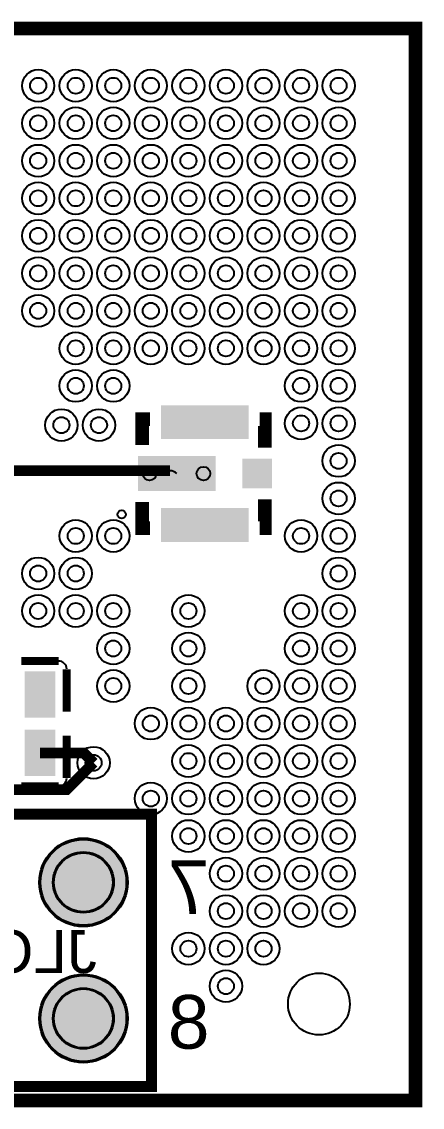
# Model space of a CAD drawing. Header units: millimetres. Extents: x -0.1 to 20.1, y -20.1 to 0.1.
# Drawn here: x 12.66 to 20.13, y -20.13 to 0.13 of the extents above; entities that cross this region are included whole.
import ezdxf

# ---------------------------------------------------------------- set-up
doc = ezdxf.new("R2010")
doc.units = ezdxf.units.MM
for name, color, linetype, true_color in [('BoardOutLine', 7, 'Continuous', 0xff00ff), ('BottomLayer', 7, 'Continuous', 0x0000ff), ('BottomSilkLayer', 7, 'Continuous', 0x66cc33), ('BottomSolderMaskLayer', 7, 'Continuous', 0xaa00ff), ('Document', 7, 'Continuous', 0xffffff), ('Hole', 7, 'Continuous', 0x222222), ('Multi-Layer', 7, 'Continuous', 0xc0c0c0), ('TopLayer', 7, 'Continuous', 0xff0000), ('TopPasteMaskLayer', 7, 'Continuous', 0x808080), ('TopSilkLayer', 7, 'Continuous', 0xffcc00), ('TopSolderMaskLayer', 7, 'Continuous', 0x800080)]:
    doc.layers.add(name, color=color, linetype=linetype, true_color=true_color)
doc.styles.get("Standard").update_dxf_attribs({"font": 'arial.ttf'})

msp = doc.modelspace()

# ---------------------------------------------------------------- hatches: boundary and pattern name
at = {"layer": 'BottomSolderMaskLayer'}
for points in [[(12.984581599999883, -15.930117999999993, 1), (14.635378399999881, -15.930117999999993, 1)], [(12.984581599999883, -18.47011800000007, 1), (14.635378399999881, -18.47011800000007, 1)]]:
    msp.add_hatch(color=256, dxfattribs=at).paths.add_polyline_path(points)
at = {"layer": 'Multi-Layer'}
for points in [[(13.009981599999882, -15.930117999999993, 1), (14.609978399999882, -15.930117999999993, 1)], [(13.009981599999882, -18.47011800000007, 1), (14.609978399999882, -18.47011800000007, 1)]]:
    msp.add_hatch(color=256, dxfattribs=at).paths.add_polyline_path(points)
at = {"layer": 'TopLayer'}
for points in [[(15.282697399999847, -7.053757799999971), (16.862678999999957, -7.053757799999971), (16.862678999999957, -7.633766799999989), (15.282697399999847, -7.633766799999989)], [(14.852243599999952, -8.003768600000058), (16.252240800000095, -8.003768600000058), (16.252240800000095, -8.603767399999924), (14.852243599999952, -8.603767399999924)], [(16.797781999999984, -8.053781200000003), (17.297806400000013, -8.053781200000003), (17.297806400000013, -8.553780200000006), (16.797781999999984, -8.553780200000006)], [(15.282697399999847, -8.973769199999992), (16.862678999999957, -8.973769199999992), (16.862678999999957, -9.55377820000001), (15.282697399999847, -9.55377820000001)], [(13.269721999999888, -12.819227599999977), (12.729717999999934, -12.819227599999977), (12.729717999999934, -12.029135200000042), (13.269721999999888, -12.029135200000042)], [(13.269721999999888, -13.119252399999937), (12.729717999999934, -13.119252399999937), (12.729717999999934, -13.909344799999985), (13.269721999999888, -13.909344799999985)]]:
    msp.add_hatch(color=256, dxfattribs=at).paths.add_polyline_path(points)
at = {"layer": 'TopPasteMaskLayer'}
for points in [[(15.282697399999847, -7.053757799999971), (16.862678999999957, -7.053757799999971), (16.862678999999957, -7.633766799999989), (15.282697399999847, -7.633766799999989)], [(14.852243599999952, -8.003768600000058), (16.252240800000095, -8.003768600000058), (16.252240800000095, -8.603767399999924), (14.852243599999952, -8.603767399999924)], [(16.797781999999984, -8.053781200000003), (17.297806400000013, -8.053781200000003), (17.297806400000013, -8.553780200000006), (16.797781999999984, -8.553780200000006)], [(15.282697399999847, -8.973769199999992), (16.862678999999957, -8.973769199999992), (16.862678999999957, -9.55377820000001), (15.282697399999847, -9.55377820000001)], [(12.774701400000026, -12.189256799999953), (13.224713199999883, -12.189256799999953), (13.274700399999915, -12.239269400000012), (13.274700399999915, -12.719253200000026), (13.224713199999883, -12.789255600000047), (12.774701400000026, -12.789255600000047), (12.724714199999994, -12.719253200000026), (12.724714199999994, -12.239269400000012)], [(12.774701400000026, -13.14927519999992), (13.224713199999883, -13.14927519999992), (13.274700399999915, -13.219252200000028), (13.274700399999915, -13.699261399999955), (13.224713199999883, -13.749274000000014), (12.774701400000026, -13.749274000000014), (12.724714199999994, -13.699261399999955), (12.724714199999994, -13.219252200000028)]]:
    msp.add_hatch(color=256, dxfattribs=at).paths.add_polyline_path(points)
at = {"layer": 'TopSolderMaskLayer'}
for points in [[(15.257300258291139, -7.028367810948112), (16.888081041636383, -7.028367810948112), (16.888081041636383, -7.659176810948111), (15.257300258291139, -7.659176810948111)], [(14.82684636497686, -7.978368600000067), (16.277643564976984, -7.978368600000067), (16.277643564976984, -8.629167399999915), (14.82684636497686, -8.629167399999915)], [(16.772388451612755, -8.028382490322542), (17.323215432258053, -8.028382490322542), (17.323215432258053, -8.57918149032264), (16.772388451612755, -8.57918149032264)], [(15.257300258291139, -8.948359189051871), (16.888081041636383, -8.948359189051871), (16.888081041636383, -9.57916818905187), (15.257300258291139, -9.57916818905187)], [(13.28708212344884, -12.856393319661379), (12.71235787655121, -12.856393319661379), (12.71235787655121, -11.991974259266271), (13.28708212344884, -11.991974259266271)], [(13.28708212344884, -13.082086680338648), (12.71235787655121, -13.082086680338648), (12.71235787655121, -13.946505740733755), (13.28708212344884, -13.946505740733755)], [(12.984581599999883, -15.930117999999993, 1), (14.635378399999881, -15.930117999999993, 1)], [(12.984581599999883, -18.47011800000007, 1), (14.635378399999881, -18.47011800000007, 1)]]:
    msp.add_hatch(color=256, dxfattribs=at).paths.add_polyline_path(points)

# ---------------------------------------------------------------- linework, layer by layer
at = {"layer": 'BoardOutLine', "const_width": 0.254}
msp.add_lwpolyline([(0, 0), (20.00001080000004, 0), (20.00001080000004, -20.00001080000004), (0, -20.00001080000004), (0, 0)], close=True, dxfattribs=at)
at = {"layer": 'BottomLayer', "const_width": 0.1999996}
msp.add_lwpolyline([(11.700001999999927, -14.19999699999994), (13.499998399999981, -14.19999699999994), (13.999997400000098, -13.699997999999937)], dxfattribs=at)
at = {"layer": 'BottomSilkLayer', "const_width": 0.20320000000000002}
msp.add_lwpolyline([(4.920005399999923, -19.74001640000006), (4.920005399999923, -14.660016400000018), (15.080005400000005, -14.660016400000018), (15.080005400000005, -19.74001640000006), (4.920005399999923, -19.74001640000006)], close=True, dxfattribs=at)
at = {"layer": 'BottomSolderMaskLayer'}
for centre, radius in [((13.809979999999882, -15.930117999999993), 0.8253983999999999), ((13.810005400000023, -15.9300164), 0.5674745032258064), ((13.809979999999882, -18.47011800000007), 0.8253983999999999), ((13.810005400000023, -18.470016400000077), 0.5674745032258064)]:
    msp.add_circle(centre, radius, dxfattribs=at)
at = {"layer": 'Document'}
msp.add_circle((15.044166000000018, -8.303767999999991), 0.127, dxfattribs=at)
at = {"layer": 'Hole'}
for centre in [(12.967207999999914, -1.0670539999999846), (13.667231999999899, -1.0670539999999846), (14.36700200000007, -1.0670539999999846), (15.067026000000055, -1.0670539999999846), (15.76705000000004, -1.0670539999999846), (16.467074000000025, -1.0670539999999846), (17.16709800000001, -1.0670539999999846), (17.867121999999995, -1.0670539999999846), (18.56714599999998, -1.0670539999999846), (12.967207999999914, -1.7670779999999695), (13.667231999999899, -1.7670779999999695), (14.36700200000007, -1.7670779999999695), (15.067026000000055, -1.7670779999999695), (15.76705000000004, -1.7670779999999695), (16.467074000000025, -1.7670779999999695), (17.16709800000001, -1.7670779999999695), (17.867121999999995, -1.7670779999999695), (18.56714599999998, -1.7670779999999695), (12.967207999999914, -2.467102000000068), (13.667231999999899, -2.467102000000068), (14.36700200000007, -2.467102000000068), (15.067026000000055, -2.467102000000068), (15.76705000000004, -2.467102000000068), (16.467074000000025, -2.467102000000068), (17.16709800000001, -2.467102000000068), (17.867121999999995, -2.467102000000068), (18.56714599999998, -2.467102000000068), (12.967207999999914, -3.167126000000053), (13.667231999999899, -3.167126000000053), (14.36700200000007, -3.167126000000053), (15.067026000000055, -3.167126000000053), (15.76705000000004, -3.167126000000053), (16.467074000000025, -3.167126000000053), (17.16709800000001, -3.167126000000053), (17.867121999999995, -3.167126000000053), (18.56714599999998, -3.167126000000053), (12.967207999999914, -3.867149999999924), (13.667231999999899, -3.867149999999924), (14.36700200000007, -3.867149999999924), (15.067026000000055, -3.867149999999924), (15.76705000000004, -3.867149999999924), (16.467074000000025, -3.867149999999924), (17.16709800000001, -3.867149999999924), (17.867121999999995, -3.867149999999924), (18.56714599999998, -3.867149999999924), (12.967207999999914, -4.567174000000023), (13.667231999999899, -4.567174000000023), (14.36700200000007, -4.567174000000023), (15.067026000000055, -4.567174000000023), (15.76705000000004, -4.567174000000023), (16.467074000000025, -4.567174000000023), (17.16709800000001, -4.567174000000023), (17.867121999999995, -4.567174000000023), (18.56714599999998, -4.567174000000023), (12.967207999999914, -5.267198000000008), (13.667231999999899, -5.267198000000008), (14.36700200000007, -5.267198000000008), (15.067026000000055, -5.267198000000008), (15.76705000000004, -5.267198000000008), (16.467074000000025, -5.267198000000008), (17.16709800000001, -5.267198000000008), (17.867121999999995, -5.267198000000008), (18.56714599999998, -5.267198000000008), (13.667231999999899, -5.9672219999999925), (14.36700200000007, -5.9672219999999925), (15.067026000000055, -5.9672219999999925), (15.76705000000004, -5.9672219999999925), (16.467074000000025, -5.9672219999999925), (17.16709800000001, -5.9672219999999925), (17.867121999999995, -5.9672219999999925), (18.56714599999998, -5.9672219999999925), (13.667231999999899, -6.66699200000005), (14.36700200000007, -6.66699200000005), (17.867121999999995, -6.66699200000005), (18.56714599999998, -6.66699200000005), (13.400023999999917, -7.400036), (14.100048000000129, -7.400036), (17.867121999999995, -7.367015999999921), (18.56714599999998, -7.367015999999921), (18.56714599999998, -8.06704000000002), (18.56714599999998, -8.767064000000005), (13.667231999999899, -9.46708799999999), (14.36700200000007, -9.46708799999999), (17.867121999999995, -9.46708799999999), (18.56714599999998, -9.46708799999999), (12.967207999999914, -10.167111999999975), (13.667231999999899, -10.167111999999975), (18.56714599999998, -10.167111999999975), (12.967207999999914, -10.867136000000073), (13.667231999999899, -10.867136000000073), (14.36700200000007, -10.867136000000073), (15.76705000000004, -10.867136000000073), (17.867121999999995, -10.867136000000073), (18.56714599999998, -10.867136000000073), (14.36700200000007, -11.567159999999944), (15.76705000000004, -11.567159999999944), (17.867121999999995, -11.567159999999944), (18.56714599999998, -11.567159999999944), (14.36700200000007, -12.26718399999993), (15.76705000000004, -12.26718399999993), (17.16709800000001, -12.26718399999993), (17.867121999999995, -12.26718399999993), (18.56714599999998, -12.26718399999993), (15.067026000000055, -12.967208000000028), (15.76705000000004, -12.967208000000028), (16.467074000000025, -12.967208000000028), (17.16709800000001, -12.967208000000028), (17.867121999999995, -12.967208000000028), (18.56714599999998, -12.967208000000028), (13.999971999999957, -13.699997999999937), (15.76705000000004, -13.667232000000013), (16.467074000000025, -13.667232000000013), (17.16709800000001, -13.667232000000013), (17.867121999999995, -13.667232000000013), (18.56714599999998, -13.667232000000013), (15.067026000000055, -14.36700200000007), (15.76705000000004, -14.36700200000007), (16.467074000000025, -14.36700200000007), (17.16709800000001, -14.36700200000007), (17.867121999999995, -14.36700200000007), (18.56714599999998, -14.36700200000007), (15.76705000000004, -15.067025999999942), (16.467074000000025, -15.067025999999942), (17.16709800000001, -15.067025999999942), (17.867121999999995, -15.067025999999942), (18.56714599999998, -15.067025999999942), (16.467074000000025, -15.767049999999927), (17.16709800000001, -15.767049999999927), (17.867121999999995, -15.767049999999927), (18.56714599999998, -15.767049999999927), (16.467074000000025, -16.467074000000025), (17.16709800000001, -16.467074000000025), (17.867121999999995, -16.467074000000025), (18.56714599999998, -16.467074000000025), (15.76705000000004, -17.16709800000001), (16.467074000000025, -17.16709800000001), (17.16709800000001, -17.16709800000001), (16.467074000000025, -17.867121999999995)]:
    msp.add_circle(centre, 0.15001240000000002, dxfattribs=at)
at = {"layer": 'Multi-Layer'}
for centre, radius in [((12.967207999999914, -1.0670539999999846), 0.2999994), ((13.667231999999899, -1.0670539999999846), 0.2999994), ((14.36700200000007, -1.0670539999999846), 0.2999994), ((15.067026000000055, -1.0670539999999846), 0.2999994), ((15.76705000000004, -1.0670539999999846), 0.2999994), ((16.467074000000025, -1.0670539999999846), 0.2999994), ((17.16709800000001, -1.0670539999999846), 0.2999994), ((17.867121999999995, -1.0670539999999846), 0.2999994), ((18.56714599999998, -1.0670539999999846), 0.2999994), ((12.967207999999914, -1.7670779999999695), 0.2999994), ((13.667231999999899, -1.7670779999999695), 0.2999994), ((14.36700200000007, -1.7670779999999695), 0.2999994), ((15.067026000000055, -1.7670779999999695), 0.2999994), ((15.76705000000004, -1.7670779999999695), 0.2999994), ((16.467074000000025, -1.7670779999999695), 0.2999994), ((17.16709800000001, -1.7670779999999695), 0.2999994), ((17.867121999999995, -1.7670779999999695), 0.2999994), ((18.56714599999998, -1.7670779999999695), 0.2999994), ((12.967207999999914, -2.467102000000068), 0.2999994), ((13.667231999999899, -2.467102000000068), 0.2999994), ((14.36700200000007, -2.467102000000068), 0.2999994), ((15.067026000000055, -2.467102000000068), 0.2999994), ((15.76705000000004, -2.467102000000068), 0.2999994), ((16.467074000000025, -2.467102000000068), 0.2999994), ((17.16709800000001, -2.467102000000068), 0.2999994), ((17.867121999999995, -2.467102000000068), 0.2999994), ((18.56714599999998, -2.467102000000068), 0.2999994), ((12.967207999999914, -3.167126000000053), 0.2999994), ((13.667231999999899, -3.167126000000053), 0.2999994), ((14.36700200000007, -3.167126000000053), 0.2999994), ((15.067026000000055, -3.167126000000053), 0.2999994), ((15.76705000000004, -3.167126000000053), 0.2999994), ((16.467074000000025, -3.167126000000053), 0.2999994), ((17.16709800000001, -3.167126000000053), 0.2999994), ((17.867121999999995, -3.167126000000053), 0.2999994), ((18.56714599999998, -3.167126000000053), 0.2999994), ((12.967207999999914, -3.867149999999924), 0.2999994), ((13.667231999999899, -3.867149999999924), 0.2999994), ((14.36700200000007, -3.867149999999924), 0.2999994), ((15.067026000000055, -3.867149999999924), 0.2999994), ((15.76705000000004, -3.867149999999924), 0.2999994), ((16.467074000000025, -3.867149999999924), 0.2999994), ((17.16709800000001, -3.867149999999924), 0.2999994), ((17.867121999999995, -3.867149999999924), 0.2999994), ((18.56714599999998, -3.867149999999924), 0.2999994), ((12.967207999999914, -4.567174000000023), 0.2999994), ((13.667231999999899, -4.567174000000023), 0.2999994), ((14.36700200000007, -4.567174000000023), 0.2999994), ((15.067026000000055, -4.567174000000023), 0.2999994), ((15.76705000000004, -4.567174000000023), 0.2999994), ((16.467074000000025, -4.567174000000023), 0.2999994), ((17.16709800000001, -4.567174000000023), 0.2999994), ((17.867121999999995, -4.567174000000023), 0.2999994), ((18.56714599999998, -4.567174000000023), 0.2999994), ((12.967207999999914, -5.267198000000008), 0.2999994), ((13.667231999999899, -5.267198000000008), 0.2999994), ((14.36700200000007, -5.267198000000008), 0.2999994), ((15.067026000000055, -5.267198000000008), 0.2999994), ((15.76705000000004, -5.267198000000008), 0.2999994), ((16.467074000000025, -5.267198000000008), 0.2999994), ((17.16709800000001, -5.267198000000008), 0.2999994), ((17.867121999999995, -5.267198000000008), 0.2999994), ((18.56714599999998, -5.267198000000008), 0.2999994), ((13.667231999999899, -5.9672219999999925), 0.2999994), ((14.36700200000007, -5.9672219999999925), 0.2999994), ((15.067026000000055, -5.9672219999999925), 0.2999994), ((15.76705000000004, -5.9672219999999925), 0.2999994), ((16.467074000000025, -5.9672219999999925), 0.2999994), ((17.16709800000001, -5.9672219999999925), 0.2999994), ((17.867121999999995, -5.9672219999999925), 0.2999994), ((18.56714599999998, -5.9672219999999925), 0.2999994), ((13.667231999999899, -6.66699200000005), 0.2999994), ((14.36700200000007, -6.66699200000005), 0.2999994), ((17.867121999999995, -6.66699200000005), 0.2999994), ((18.56714599999998, -6.66699200000005), 0.2999994), ((17.867121999999995, -7.367015999999921), 0.2999994), ((18.56714599999998, -7.367015999999921), 0.2999994), ((13.400023999999917, -7.400036), 0.2999994), ((14.100048000000129, -7.400036), 0.2999994), ((18.56714599999998, -8.06704000000002), 0.2999994), ((18.56714599999998, -8.767064000000005), 0.2999994), ((13.667231999999899, -9.46708799999999), 0.2999994), ((14.36700200000007, -9.46708799999999), 0.2999994), ((17.867121999999995, -9.46708799999999), 0.2999994), ((18.56714599999998, -9.46708799999999), 0.2999994), ((12.967207999999914, -10.167111999999975), 0.2999994), ((13.667231999999899, -10.167111999999975), 0.2999994), ((18.56714599999998, -10.167111999999975), 0.2999994), ((12.967207999999914, -10.867136000000073), 0.2999994), ((13.667231999999899, -10.867136000000073), 0.2999994), ((14.36700200000007, -10.867136000000073), 0.2999994), ((15.76705000000004, -10.867136000000073), 0.2999994), ((17.867121999999995, -10.867136000000073), 0.2999994), ((18.56714599999998, -10.867136000000073), 0.2999994), ((14.36700200000007, -11.567159999999944), 0.2999994), ((15.76705000000004, -11.567159999999944), 0.2999994), ((17.867121999999995, -11.567159999999944), 0.2999994), ((18.56714599999998, -11.567159999999944), 0.2999994), ((14.36700200000007, -12.26718399999993), 0.2999994), ((15.76705000000004, -12.26718399999993), 0.2999994), ((17.16709800000001, -12.26718399999993), 0.2999994), ((17.867121999999995, -12.26718399999993), 0.2999994), ((18.56714599999998, -12.26718399999993), 0.2999994), ((15.067026000000055, -12.967208000000028), 0.2999994), ((15.76705000000004, -12.967208000000028), 0.2999994), ((16.467074000000025, -12.967208000000028), 0.2999994), ((17.16709800000001, -12.967208000000028), 0.2999994), ((17.867121999999995, -12.967208000000028), 0.2999994), ((18.56714599999998, -12.967208000000028), 0.2999994), ((15.76705000000004, -13.667232000000013), 0.2999994), ((16.467074000000025, -13.667232000000013), 0.2999994), ((17.16709800000001, -13.667232000000013), 0.2999994), ((17.867121999999995, -13.667232000000013), 0.2999994), ((18.56714599999998, -13.667232000000013), 0.2999994), ((13.999971999999957, -13.699997999999937), 0.2999994), ((15.067026000000055, -14.36700200000007), 0.2999994), ((15.76705000000004, -14.36700200000007), 0.2999994), ((16.467074000000025, -14.36700200000007), 0.2999994), ((17.16709800000001, -14.36700200000007), 0.2999994), ((17.867121999999995, -14.36700200000007), 0.2999994), ((18.56714599999998, -14.36700200000007), 0.2999994), ((15.76705000000004, -15.067025999999942), 0.2999994), ((16.467074000000025, -15.067025999999942), 0.2999994), ((17.16709800000001, -15.067025999999942), 0.2999994), ((17.867121999999995, -15.067025999999942), 0.2999994), ((18.56714599999998, -15.067025999999942), 0.2999994), ((13.809979999999882, -15.930117999999993), 0.7999984), ((13.810005400000023, -15.9300164), 0.5500116), ((16.467074000000025, -15.767049999999927), 0.2999994), ((17.16709800000001, -15.767049999999927), 0.2999994), ((17.867121999999995, -15.767049999999927), 0.2999994), ((18.56714599999998, -15.767049999999927), 0.2999994), ((16.467074000000025, -16.467074000000025), 0.2999994), ((17.16709800000001, -16.467074000000025), 0.2999994), ((17.867121999999995, -16.467074000000025), 0.2999994), ((18.56714599999998, -16.467074000000025), 0.2999994), ((15.76705000000004, -17.16709800000001), 0.2999994), ((16.467074000000025, -17.16709800000001), 0.2999994), ((17.16709800000001, -17.16709800000001), 0.2999994), ((16.467074000000025, -17.867121999999995), 0.2999994), ((13.809979999999882, -18.47011800000007), 0.7999984), ((18.200115999999866, -18.20011599999998), 0.5759958000000001), ((13.810005400000023, -18.470016400000077), 0.5500116)]:
    msp.add_circle(centre, radius, dxfattribs=at)
at = {"layer": 'TopLayer', "const_width": 0.1999996}
for points in [[(12.132056000000034, -8.249945400000001), (15.422295799999915, -8.249945400000001)], [(13.999997400000098, -13.699997999999937), (13.815187000000037, -13.51518759999999), (12.999999399999865, -13.51518759999999)]]:
    msp.add_lwpolyline(points, dxfattribs=at)
at = {"layer": 'TopLayer'}
msp.add_arc((15.422299987842393, -8.433714399952237), 0.18376900000000002, 45.000923253074575, 90, dxfattribs=at)
at = {"layer": 'TopSilkLayer'}
for points, const_width in [([(15.051557399999979, -7.287768000000028), (15.03179620000003, -7.287768000000028), (14.904796200000078, -7.287768000000028), (14.904796200000078, -7.772628599999962)], 0.254), ([(17.093819000000053, -7.287768000000028), (17.19079619999991, -7.287768000000028), (17.19079619999991, -7.822641199999907)], 0.254), ([(14.904796200000078, -8.83490740000002), (14.904796200000078, -9.319767999999954), (15.051557399999979, -9.319767999999954)], 0.254), ([(17.19079619999991, -8.784894800000075), (17.19079619999991, -9.319767999999954), (17.093819000000053, -9.319767999999954)], 0.254), ([(13.345922000000087, -11.800535200000013), (12.653517999999963, -11.800535200000013)], 0.1524), ([(13.49832200000003, -12.743027600000005), (13.49832200000003, -11.952935199999956)], 0.1524), ([(13.49832200000003, -13.195452400000022), (13.49832200000003, -13.98554480000007)], 0.1524), ([(13.345922000000087, -14.137944800000014), (12.653517999999963, -14.137944800000014)], 0.1524)]:
    msp.add_lwpolyline(points, dxfattribs=dict(at, const_width=const_width))
for centre, radius in [((16.047719999999913, -8.303767999999991), 0.127), ((14.523720000000026, -9.065768000000048), 0.077978)]:
    msp.add_circle(centre, radius, dxfattribs=at)
for centre, start, end in [((13.34592199999986, -11.952935199999956), 0, 90), ((13.34592199999986, -13.98554480000007), 270, 0)]:
    msp.add_arc(centre, 0.1524, start, end, dxfattribs=at)
at = {"layer": 'TopSolderMaskLayer'}
for centre, radius in [((13.809979999999882, -15.930117999999993), 0.8253983999999999), ((13.810005400000023, -15.9300164), 0.5674745032258064), ((13.809979999999882, -18.47011800000007), 0.8253983999999999), ((13.810005400000023, -18.470016400000077), 0.5674745032258064)]:
    msp.add_circle(centre, radius, dxfattribs=at)

# ---------------------------------------------------------------- texts
at = {"layer": 'BottomSilkLayer', "text_generation_flag": 2}
for s, height, p in [('7', 0.9999979999999999, (16.16024200000004, -16.520160000000033)), ('JLCJLCJLCJLC', 0.7999984, (14.060170000000085, -17.61997999999994)), ('8', 0.9999979999999999, (16.16024200000004, -19.032981999999947))]:
    msp.add_text(s, height=height, dxfattribs=at).set_placement(p)

doc.saveas('drawing.dxf')
